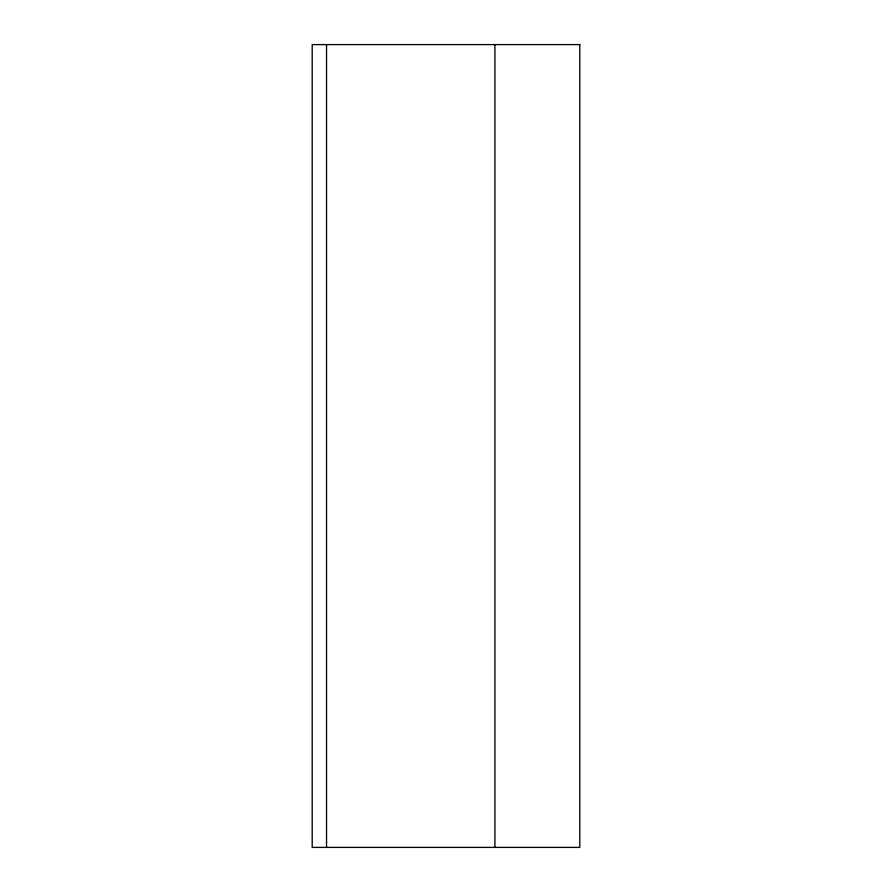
<?xml version="1.0" encoding="UTF-8"?>
<svg xmlns="http://www.w3.org/2000/svg" width="892" height="892" viewBox="0 0 892 892"><rect width="100%" height="100%" fill="white"/><g stroke="black" fill="none" stroke-linecap="round" stroke-linejoin="round"><path stroke-width="1.34" d="M494.926 44.6L494.926 847.4M326.539 44.6L326.539 847.4M579.8 44.6L312.2 44.6L312.2 847.4L579.8 847.4L579.8 44.6"/></g></svg>
